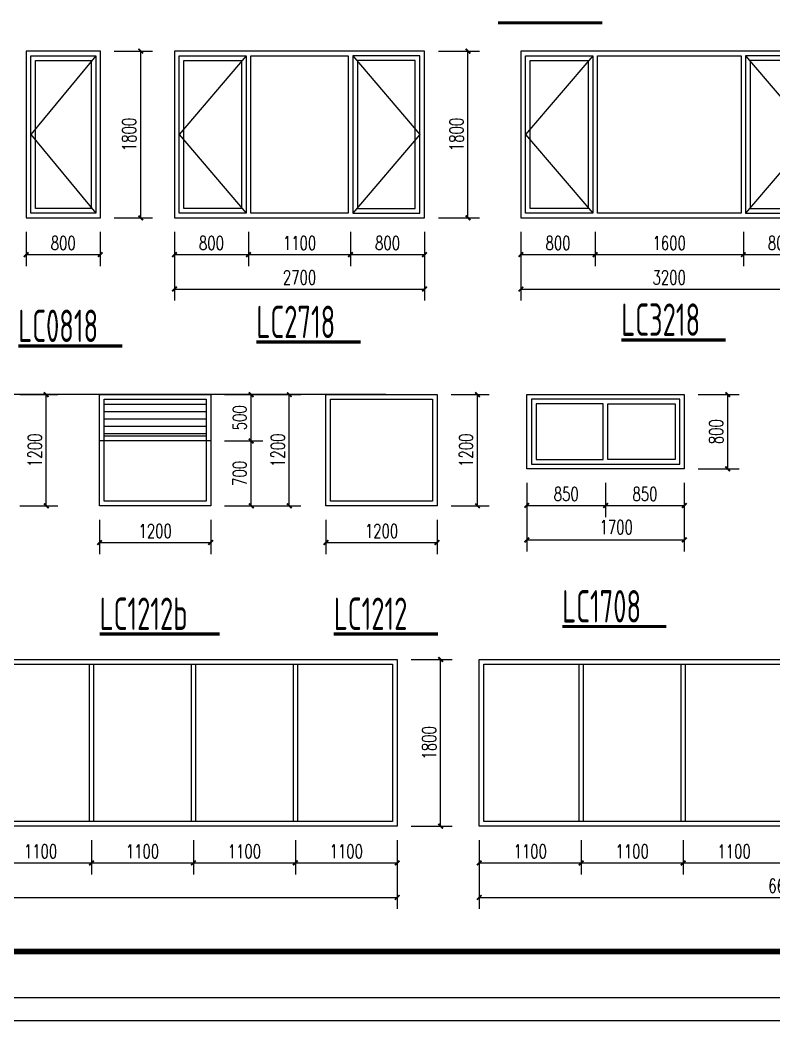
# Model space of a CAD drawing. Header units: millimetres. Extents: x -1048436 to -185795, y -983427 to 400387.
# Drawn here: x -627414 to -619277, y 342011 to 352815 of the extents above; entities that cross this region are included whole.
import ezdxf
from ezdxf.enums import TextEntityAlignment as Align

# ---------------------------------------------------------------- set-up
doc = ezdxf.new("R2010")
doc.units = ezdxf.units.MM
doc.header["$LTSCALE"] = 500
doc.linetypes.add('A-FP_05$0$pln_L5$0$Col_L4$0$PHANTOM', pattern=[63.5, 31.75, -6.35, 6.35, -6.35, 6.35, -6.35])
for name, color, linetype in [('C-SHET-TTLB', 11, 'Continuous'), ('DIM_SYMB', 3, 'Continuous'), ('PUB_DIM', 3, 'Continuous'), ('PUB_TEXT', 7, 'Continuous'), ('建-填充', 9, 'Continuous'), ('建-窗', 135, 'Continuous')]:
    doc.layers.add(name, color=color, linetype=linetype)
doc.styles.add('_TCH_DIM_T3', font='SIMPLEX', dxfattribs={"width": 0.705882, "bigfont": 'GBCBIG'})
doc.styles.add('ECADI', font='hzs.shx', dxfattribs={"width": 0.7, "bigfont": 'hztxt.shx'})
doc.styles.add('XD2008', font='xd-hzs.shx', dxfattribs={"width": 0.7, "bigfont": 'xd-hztxt.shx'})
doc.dimstyles.new('_TCH_ARCH&&50', dxfattribs={"dimtxt": 148.75, "dimasz": 50, "dimexe": 125, "dimexo": 150, "dimgap": 50, "dimtad": 1, "dimdec": 0, "dimzin": 0, "dimdsep": 46, "dimtxsty": '_TCH_DIM_T3', "dimblk": 'ARCHTICK', "dimcen": 0.09, "dimclrt": 7, "dimazin": 2, "dimtfac": 1, "dimtdec": 0, "dimtix": 1, "dimtmove": 2, "dimatfit": 3, "dimldrblk": 'ARCHTICK', "dimfxl": 1, "dimtolj": 1, "dimtzin": 0, "dimarcsym": 0})

# ---------------------------------------------------------------- blocks, each defined once
blk = doc.blocks.new('集团图框A1')
at = {"layer": 'C-SHET-TTLB'}
for points in [[(1095.85, -95.53), (1095.85, -699.53), (244.85, -699.53), (244.85, -95.53)], [(1090.85, -100.53), (1090.85, -694.53), (249.85, -694.53), (249.85, -100.53)]]:
    blk.add_lwpolyline(points, close=True, dxfattribs=at)
at = {"layer": 'C-SHET-TTLB', "const_width": 1.2}
blk.add_lwpolyline([(268.25, -110.53), (1080.85, -110.53), (1080.85, -684.53), (268.25, -684.53)], close=True, dxfattribs=at)
at = {"color": 2, "style": 'ECADI', "width": 0.7}
for tag, p in [('序号1', (1009.72, -381.88)), ('记要1', (1037.92, -381.9)), ('日期1', (1073.26, -381.71)), ('序号2', (1009.72, -387.77)), ('记要2', (1037.92, -387.79)), ('日期2', (1073.26, -387.6)), ('序号3', (1009.72, -393.63)), ('记要3', (1037.92, -393.65)), ('日期3', (1073.26, -393.46)), ('序号4', (1009.72, -399.51)), ('日期4', (1073.26, -399.35)), ('记要4', (1037.92, -399.53)), ('合作设计单位', (1042.53, -542.75)), ('审定人', (1041.84, -561.74)), ('审核人', (1041.84, -571.23)), ('设计总负责人', (1041.84, -580.99)), ('专业负责人', (1041.84, -591.72)), ('校对人', (1041.84, -601.96)), ('设计人', (1041.84, -611.83)), ('建设单位上', (1044.38, -619.93)), ('建设单位中', (1044.38, -623.89)), ('建设单位下', (1044.38, -627.74)), ('项目名称上', (1044.35, -632.3)), ('项目名称中', (1044.35, -636.38)), ('项目名称下', (1044.35, -640.33)), ('子项', (1043.59, -646.93)), ('图名上', (1044.47, -653.59)), ('图名中', (1044.47, -657.5)), ('图名下', (1044.47, -661.62)), ('工程编号', (1027.1, -667.58)), ('阶段', (1063.92, -667.61)), ('比例', (1025.96, -674.19)), ('专业', (1063.72, -673.97)), ('日期', (1026.1, -680.73)), ('图别、图号', (1066.05, -680.84))]:
    blk.add_attdef(tag, text='', height=3.5, dxfattribs=at).set_placement(p, align=Align.MIDDLE)
blk = doc.blocks.new('A1')
blk.add_blockref('集团图框A1', (-609654.51, -640037.88))
blk = doc.blocks.new('C2')
at = {"layer": '建-窗', "linetype": 'Continuous'}
for points in [[(-710413, -572677), (-709213, -572677), (-709213, -573877), (-710413, -573877)], [(-710363, -572727), (-709263, -572727), (-709263, -573827), (-710363, -573827)]]:
    blk.add_lwpolyline(points, close=True, dxfattribs=at)
blk = doc.blocks.new('dgdhfgh')
at = {"layer": '建-窗', "linetype": 'Continuous'}
for p, q in [((-734438, -796881), (-734438, -798581)), ((-733288, -796881), (-733288, -798581))]:
    blk.add_line(p, q, dxfattribs=at)
for points in [[(-732513, -796831), (-735213, -796831), (-735213, -798631), (-732513, -798631)], [(-735163, -796881), (-734438, -796881), (-734438, -798581), (-735163, -798581)], [(-734388, -796881), (-733338, -796881), (-733338, -798581), (-734388, -798581)], [(-732563, -796881), (-733288, -796881), (-733288, -798581), (-732563, -798581)], [(-735113, -796931), (-734488, -796931), (-734488, -798531), (-735113, -798531)], [(-732613, -796931), (-733238, -796931), (-733238, -798531), (-732613, -798531)]]:
    blk.add_lwpolyline(points, close=True, dxfattribs=at)
for points in [[(-734438, -796881), (-735163, -797731), (-734438, -798581)], [(-733288, -796881), (-732563, -797731), (-733288, -798581)]]:
    blk.add_lwpolyline(points, dxfattribs=at)
blk = doc.blocks.new('hfjgfj')
at = {"layer": '建-窗', "linetype": 'Continuous'}
blk.add_line((-727086, -796881), (-727086, -798581), dxfattribs=at)
for points in [[(-727036, -796831), (-727836, -796831), (-727836, -798631), (-727036, -798631)], [(-727786, -796881), (-727086, -796881), (-727086, -798581), (-727786, -798581)], [(-727736, -796931), (-727136, -796931), (-727136, -798531), (-727736, -798531)]]:
    blk.add_lwpolyline(points, close=True, dxfattribs=at)
blk.add_lwpolyline([(-727086, -796881), (-727786, -797731), (-727086, -798581)], dxfattribs=at)
blk = doc.blocks.new('_ArchTick')
at = {"color": 0, "linetype": 'ByBlock', "const_width": 0.4}
blk.add_lwpolyline([(-0.5, -0.5), (0.5, 0.5)], dxfattribs=at)
blk = doc.blocks.new('*D380')
at = {"layer": 'Defpoints', "color": 0, "transparency": 16777216}
for p in [(-622458, 343742), (-615859, 343742), (-615859, 343345)]:
    blk.add_point(p, dxfattribs=at)
at = {"layer": 'PUB_DIM', "color": 0, "lineweight": -2, "transparency": 16777216}
for p, q in [((-622458, 343592), (-622458, 343220)), ((-615859, 343592), (-615859, 343220)), ((-622458, 343345), (-615859, 343345))]:
    blk.add_line(p, q, dxfattribs=at)
at = {"layer": 'PUB_DIM', "color": 0, "lineweight": -2, "transparency": 16777216, "xscale": 50, "yscale": 50, "zscale": 50, "rotation": 180}
blk.add_blockref('_ArchTick', (-622458, 343345), dxfattribs=at)
at = {"layer": 'PUB_DIM', "color": 0, "lineweight": -2, "transparency": 16777216, "xscale": 50, "yscale": 50, "zscale": 50}
blk.add_blockref('_ArchTick', (-615859, 343345), dxfattribs=at)
at = {"layer": 'PUB_DIM', "color": 7, "transparency": 16777216, "insert": (-619159, 343470), "char_height": 148.8, "attachment_point": 5, "style": '_TCH_DIM_T3'}
blk.add_mtext('\\A1;6600', dxfattribs=at)
blk = doc.blocks.new('*D382')
at = {"layer": 'Defpoints', "color": 0, "transparency": 16777216}
for p in [(-622458, 344113), (-621358, 344113), (-621358, 343717)]:
    blk.add_point(p, dxfattribs=at)
at = {"layer": 'PUB_DIM', "color": 0, "lineweight": -2, "transparency": 16777216}
for p, q in [((-622458, 343963), (-622458, 343592)), ((-621358, 343963), (-621358, 343592)), ((-622458, 343717), (-621358, 343717))]:
    blk.add_line(p, q, dxfattribs=at)
at = {"layer": 'PUB_DIM', "color": 0, "lineweight": -2, "transparency": 16777216, "xscale": 50, "yscale": 50, "zscale": 50, "rotation": 180}
blk.add_blockref('_ArchTick', (-622458, 343717), dxfattribs=at)
at = {"layer": 'PUB_DIM', "color": 0, "lineweight": -2, "transparency": 16777216, "xscale": 50, "yscale": 50, "zscale": 50}
blk.add_blockref('_ArchTick', (-621358, 343717), dxfattribs=at)
at = {"layer": 'PUB_DIM', "color": 7, "transparency": 16777216, "insert": (-621908, 343841), "char_height": 148.8, "attachment_point": 5, "style": '_TCH_DIM_T3'}
blk.add_mtext('\\A1;1100', dxfattribs=at)
blk = doc.blocks.new('*D383')
at = {"layer": 'Defpoints', "color": 0, "transparency": 16777216}
for p in [(-621358, 344113), (-620258, 344113), (-620258, 343717)]:
    blk.add_point(p, dxfattribs=at)
at = {"layer": 'PUB_DIM', "color": 0, "lineweight": -2, "transparency": 16777216}
for p, q in [((-621358, 343963), (-621358, 343592)), ((-620258, 343963), (-620258, 343592)), ((-621358, 343717), (-620258, 343717))]:
    blk.add_line(p, q, dxfattribs=at)
at = {"layer": 'PUB_DIM', "color": 0, "lineweight": -2, "transparency": 16777216, "xscale": 50, "yscale": 50, "zscale": 50, "rotation": 180}
blk.add_blockref('_ArchTick', (-621358, 343717), dxfattribs=at)
at = {"layer": 'PUB_DIM', "color": 0, "lineweight": -2, "transparency": 16777216, "xscale": 50, "yscale": 50, "zscale": 50}
blk.add_blockref('_ArchTick', (-620258, 343717), dxfattribs=at)
at = {"layer": 'PUB_DIM', "color": 7, "transparency": 16777216, "insert": (-620808, 343841), "char_height": 148.8, "attachment_point": 5, "style": '_TCH_DIM_T3'}
blk.add_mtext('\\A1;1100', dxfattribs=at)
blk = doc.blocks.new('*D384')
at = {"layer": 'Defpoints', "color": 0, "transparency": 16777216}
for p in [(-620258, 344113), (-619158, 344113), (-619158, 343717)]:
    blk.add_point(p, dxfattribs=at)
at = {"layer": 'PUB_DIM', "color": 0, "lineweight": -2, "transparency": 16777216}
for p, q in [((-620258, 343963), (-620258, 343592)), ((-619158, 343963), (-619158, 343592)), ((-620258, 343717), (-619158, 343717))]:
    blk.add_line(p, q, dxfattribs=at)
at = {"layer": 'PUB_DIM', "color": 0, "lineweight": -2, "transparency": 16777216, "xscale": 50, "yscale": 50, "zscale": 50, "rotation": 180}
blk.add_blockref('_ArchTick', (-620258, 343717), dxfattribs=at)
at = {"layer": 'PUB_DIM', "color": 0, "lineweight": -2, "transparency": 16777216, "xscale": 50, "yscale": 50, "zscale": 50}
blk.add_blockref('_ArchTick', (-619158, 343717), dxfattribs=at)
at = {"layer": 'PUB_DIM', "color": 7, "transparency": 16777216, "insert": (-619708, 343841), "char_height": 148.8, "attachment_point": 5, "style": '_TCH_DIM_T3'}
blk.add_mtext('\\A1;1100', dxfattribs=at)
blk = doc.blocks.new('*D434')
at = {"layer": 'Defpoints', "color": 0, "transparency": 16777216}
for p in [(-622008, 350679), (-621208, 350679), (-621208, 350282)]:
    blk.add_point(p, dxfattribs=at)
at = {"layer": 'PUB_DIM', "color": 0, "lineweight": -2, "transparency": 16777216}
for p, q in [((-622008, 350529), (-622008, 350157)), ((-621208, 350529), (-621208, 350157)), ((-622008, 350282), (-621208, 350282))]:
    blk.add_line(p, q, dxfattribs=at)
at = {"layer": 'PUB_DIM', "color": 0, "lineweight": -2, "transparency": 16777216, "xscale": 50, "yscale": 50, "zscale": 50, "rotation": 180}
blk.add_blockref('_ArchTick', (-622008, 350282), dxfattribs=at)
at = {"layer": 'PUB_DIM', "color": 0, "lineweight": -2, "transparency": 16777216, "xscale": 50, "yscale": 50, "zscale": 50}
blk.add_blockref('_ArchTick', (-621208, 350282), dxfattribs=at)
at = {"layer": 'PUB_DIM', "color": 7, "transparency": 16777216, "insert": (-621608, 350407), "char_height": 148.8, "attachment_point": 5, "style": '_TCH_DIM_T3'}
blk.add_mtext('\\A1;800', dxfattribs=at)
blk = doc.blocks.new('*D435')
at = {"layer": 'Defpoints', "color": 0, "transparency": 16777216}
for p in [(-621208, 350679), (-619608, 350679), (-619608, 350282)]:
    blk.add_point(p, dxfattribs=at)
at = {"layer": 'PUB_DIM', "color": 0, "lineweight": -2, "transparency": 16777216}
for p, q in [((-621208, 350529), (-621208, 350157)), ((-619608, 350529), (-619608, 350157)), ((-621208, 350282), (-619608, 350282))]:
    blk.add_line(p, q, dxfattribs=at)
at = {"layer": 'PUB_DIM', "color": 0, "lineweight": -2, "transparency": 16777216, "xscale": 50, "yscale": 50, "zscale": 50, "rotation": 180}
blk.add_blockref('_ArchTick', (-621208, 350282), dxfattribs=at)
at = {"layer": 'PUB_DIM', "color": 0, "lineweight": -2, "transparency": 16777216, "xscale": 50, "yscale": 50, "zscale": 50}
blk.add_blockref('_ArchTick', (-619608, 350282), dxfattribs=at)
at = {"layer": 'PUB_DIM', "color": 7, "transparency": 16777216, "insert": (-620408, 350407), "char_height": 148.8, "attachment_point": 5, "style": '_TCH_DIM_T3'}
blk.add_mtext('\\A1;1600', dxfattribs=at)
blk = doc.blocks.new('*D436')
at = {"layer": 'Defpoints', "color": 0, "transparency": 16777216}
for p in [(-619608, 350679), (-618808, 350679), (-618808, 350282)]:
    blk.add_point(p, dxfattribs=at)
at = {"layer": 'PUB_DIM', "color": 0, "lineweight": -2, "transparency": 16777216}
for p, q in [((-619608, 350529), (-619608, 350157)), ((-618808, 350529), (-618808, 350157)), ((-619608, 350282), (-618808, 350282))]:
    blk.add_line(p, q, dxfattribs=at)
at = {"layer": 'PUB_DIM', "color": 0, "lineweight": -2, "transparency": 16777216, "xscale": 50, "yscale": 50, "zscale": 50, "rotation": 180}
blk.add_blockref('_ArchTick', (-619608, 350282), dxfattribs=at)
at = {"layer": 'PUB_DIM', "color": 0, "lineweight": -2, "transparency": 16777216, "xscale": 50, "yscale": 50, "zscale": 50}
blk.add_blockref('_ArchTick', (-618808, 350282), dxfattribs=at)
at = {"layer": 'PUB_DIM', "color": 7, "transparency": 16777216, "insert": (-619208, 350407), "char_height": 148.8, "attachment_point": 5, "style": '_TCH_DIM_T3'}
blk.add_mtext('\\A1;800', dxfattribs=at)
blk = doc.blocks.new('*D438')
at = {"layer": 'Defpoints', "color": 0, "transparency": 16777216}
for p in [(-622008, 350307), (-618808, 350307), (-618808, 349911)]:
    blk.add_point(p, dxfattribs=at)
at = {"layer": 'PUB_DIM', "color": 0, "lineweight": -2, "transparency": 16777216}
for p, q in [((-622008, 350157), (-622008, 349786)), ((-618808, 350157), (-618808, 349786)), ((-622008, 349911), (-618808, 349911))]:
    blk.add_line(p, q, dxfattribs=at)
at = {"layer": 'PUB_DIM', "color": 0, "lineweight": -2, "transparency": 16777216, "xscale": 50, "yscale": 50, "zscale": 50, "rotation": 180}
blk.add_blockref('_ArchTick', (-622008, 349911), dxfattribs=at)
at = {"layer": 'PUB_DIM', "color": 0, "lineweight": -2, "transparency": 16777216, "xscale": 50, "yscale": 50, "zscale": 50}
blk.add_blockref('_ArchTick', (-618808, 349911), dxfattribs=at)
at = {"layer": 'PUB_DIM', "color": 7, "transparency": 16777216, "insert": (-620408, 350035), "char_height": 148.8, "attachment_point": 5, "style": '_TCH_DIM_T3'}
blk.add_mtext('\\A1;3200', dxfattribs=at)
blk = doc.blocks.new('*D439')
at = {"layer": 'Defpoints', "color": 0, "transparency": 16777216}
for p in [(-623343, 345913), (-622875, 345913), (-623343, 344113)]:
    blk.add_point(p, dxfattribs=at)
at = {"layer": 'PUB_DIM', "color": 0, "lineweight": -2, "transparency": 16777216}
for p, q in [((-623193, 345913), (-622750, 345913)), ((-622875, 344113), (-622875, 345913)), ((-623193, 344113), (-622750, 344113))]:
    blk.add_line(p, q, dxfattribs=at)
at = {"layer": 'PUB_DIM', "color": 0, "lineweight": -2, "transparency": 16777216, "xscale": 50, "yscale": 50, "zscale": 50}
for p, rotation in [((-622875, 345913), 90), ((-622875, 344113), 270)]:
    blk.add_blockref('_ArchTick', p, dxfattribs=dict(at, rotation=rotation))
at = {"layer": 'PUB_DIM', "color": 7, "transparency": 16777216, "insert": (-622999, 345013), "char_height": 148.8, "attachment_point": 5, "rotation": 90, "style": '_TCH_DIM_T3'}
blk.add_mtext('\\A1;1800', dxfattribs=at)
blk = doc.blocks.new('*D440')
at = {"layer": 'Defpoints', "color": 0, "transparency": 16777216}
for p in [(-634343, 343742), (-623343, 343742), (-623343, 343345)]:
    blk.add_point(p, dxfattribs=at)
at = {"layer": 'PUB_DIM', "color": 0, "lineweight": -2, "transparency": 16777216}
for p, q in [((-634343, 343592), (-634343, 343220)), ((-623343, 343592), (-623343, 343220)), ((-634343, 343345), (-623343, 343345))]:
    blk.add_line(p, q, dxfattribs=at)
at = {"layer": 'PUB_DIM', "color": 0, "lineweight": -2, "transparency": 16777216, "xscale": 50, "yscale": 50, "zscale": 50, "rotation": 180}
blk.add_blockref('_ArchTick', (-634343, 343345), dxfattribs=at)
at = {"layer": 'PUB_DIM', "color": 0, "lineweight": -2, "transparency": 16777216, "xscale": 50, "yscale": 50, "zscale": 50}
blk.add_blockref('_ArchTick', (-623343, 343345), dxfattribs=at)
at = {"layer": 'PUB_DIM', "color": 7, "transparency": 16777216, "insert": (-628801, 343483), "char_height": 148.8, "attachment_point": 5, "style": '_TCH_DIM_T3'}
blk.add_mtext('\\A1;11000', dxfattribs=at)
blk = doc.blocks.new('*D447')
at = {"layer": 'Defpoints', "color": 0, "transparency": 16777216}
for p in [(-627743, 344113), (-626643, 344113), (-626643, 343717)]:
    blk.add_point(p, dxfattribs=at)
at = {"layer": 'PUB_DIM', "color": 0, "lineweight": -2, "transparency": 16777216}
for p, q in [((-627743, 343963), (-627743, 343592)), ((-626643, 343963), (-626643, 343592)), ((-627743, 343717), (-626643, 343717))]:
    blk.add_line(p, q, dxfattribs=at)
at = {"layer": 'PUB_DIM', "color": 0, "lineweight": -2, "transparency": 16777216, "xscale": 50, "yscale": 50, "zscale": 50, "rotation": 180}
blk.add_blockref('_ArchTick', (-627743, 343717), dxfattribs=at)
at = {"layer": 'PUB_DIM', "color": 0, "lineweight": -2, "transparency": 16777216, "xscale": 50, "yscale": 50, "zscale": 50}
blk.add_blockref('_ArchTick', (-626643, 343717), dxfattribs=at)
at = {"layer": 'PUB_DIM', "color": 7, "transparency": 16777216, "insert": (-627193, 343841), "char_height": 148.8, "attachment_point": 5, "style": '_TCH_DIM_T3'}
blk.add_mtext('\\A1;1100', dxfattribs=at)
blk = doc.blocks.new('*D448')
at = {"layer": 'Defpoints', "color": 0, "transparency": 16777216}
for p in [(-626643, 344113), (-625543, 344113), (-625543, 343717)]:
    blk.add_point(p, dxfattribs=at)
at = {"layer": 'PUB_DIM', "color": 0, "lineweight": -2, "transparency": 16777216}
for p, q in [((-626643, 343963), (-626643, 343592)), ((-625543, 343963), (-625543, 343592)), ((-626643, 343717), (-625543, 343717))]:
    blk.add_line(p, q, dxfattribs=at)
at = {"layer": 'PUB_DIM', "color": 0, "lineweight": -2, "transparency": 16777216, "xscale": 50, "yscale": 50, "zscale": 50, "rotation": 180}
blk.add_blockref('_ArchTick', (-626643, 343717), dxfattribs=at)
at = {"layer": 'PUB_DIM', "color": 0, "lineweight": -2, "transparency": 16777216, "xscale": 50, "yscale": 50, "zscale": 50}
blk.add_blockref('_ArchTick', (-625543, 343717), dxfattribs=at)
at = {"layer": 'PUB_DIM', "color": 7, "transparency": 16777216, "insert": (-626093, 343841), "char_height": 148.8, "attachment_point": 5, "style": '_TCH_DIM_T3'}
blk.add_mtext('\\A1;1100', dxfattribs=at)
blk = doc.blocks.new('*D449')
at = {"layer": 'Defpoints', "color": 0, "transparency": 16777216}
for p in [(-625543, 344113), (-624443, 344113), (-624443, 343717)]:
    blk.add_point(p, dxfattribs=at)
at = {"layer": 'PUB_DIM', "color": 0, "lineweight": -2, "transparency": 16777216}
for p, q in [((-625543, 343963), (-625543, 343592)), ((-624443, 343963), (-624443, 343592)), ((-625543, 343717), (-624443, 343717))]:
    blk.add_line(p, q, dxfattribs=at)
at = {"layer": 'PUB_DIM', "color": 0, "lineweight": -2, "transparency": 16777216, "xscale": 50, "yscale": 50, "zscale": 50, "rotation": 180}
blk.add_blockref('_ArchTick', (-625543, 343717), dxfattribs=at)
at = {"layer": 'PUB_DIM', "color": 0, "lineweight": -2, "transparency": 16777216, "xscale": 50, "yscale": 50, "zscale": 50}
blk.add_blockref('_ArchTick', (-624443, 343717), dxfattribs=at)
at = {"layer": 'PUB_DIM', "color": 7, "transparency": 16777216, "insert": (-624993, 343841), "char_height": 148.8, "attachment_point": 5, "style": '_TCH_DIM_T3'}
blk.add_mtext('\\A1;1100', dxfattribs=at)
blk = doc.blocks.new('*D450')
at = {"layer": 'Defpoints', "color": 0, "transparency": 16777216}
for p in [(-624443, 344113), (-623343, 344113), (-623343, 343717)]:
    blk.add_point(p, dxfattribs=at)
at = {"layer": 'PUB_DIM', "color": 0, "lineweight": -2, "transparency": 16777216}
for p, q in [((-624443, 343963), (-624443, 343592)), ((-623343, 343963), (-623343, 343592)), ((-624443, 343717), (-623343, 343717))]:
    blk.add_line(p, q, dxfattribs=at)
at = {"layer": 'PUB_DIM', "color": 0, "lineweight": -2, "transparency": 16777216, "xscale": 50, "yscale": 50, "zscale": 50, "rotation": 180}
blk.add_blockref('_ArchTick', (-624443, 343717), dxfattribs=at)
at = {"layer": 'PUB_DIM', "color": 0, "lineweight": -2, "transparency": 16777216, "xscale": 50, "yscale": 50, "zscale": 50}
blk.add_blockref('_ArchTick', (-623343, 343717), dxfattribs=at)
at = {"layer": 'PUB_DIM', "color": 7, "transparency": 16777216, "insert": (-623893, 343841), "char_height": 148.8, "attachment_point": 5, "style": '_TCH_DIM_T3'}
blk.add_mtext('\\A1;1100', dxfattribs=at)
blk = doc.blocks.new('*D494')
at = {"layer": 'Defpoints', "color": 0, "transparency": 16777216}
for p in [(-627567, 348771), (-627131, 348771), (-627567, 347571)]:
    blk.add_point(p, dxfattribs=at)
at = {"layer": 'PUB_DIM', "color": 0, "lineweight": -2, "transparency": 16777216}
for p, q in [((-627417, 348771), (-627006, 348771)), ((-627131, 347571), (-627131, 348771)), ((-627417, 347571), (-627006, 347571))]:
    blk.add_line(p, q, dxfattribs=at)
at = {"layer": 'PUB_DIM', "color": 0, "lineweight": -2, "transparency": 16777216, "xscale": 50, "yscale": 50, "zscale": 50}
for p, rotation in [((-627131, 348771), 90), ((-627131, 347571), 270)]:
    blk.add_blockref('_ArchTick', p, dxfattribs=dict(at, rotation=rotation))
at = {"layer": 'PUB_DIM', "color": 7, "transparency": 16777216, "insert": (-627255, 348171), "char_height": 148.8, "attachment_point": 5, "rotation": 90, "style": '_TCH_DIM_T3'}
blk.add_mtext('\\A1;1200', dxfattribs=at)
blk = doc.blocks.new('*D495')
at = {"layer": 'Defpoints', "color": 0, "transparency": 16777216}
for p in [(-624944, 348771), (-624508, 348771), (-624944, 347571)]:
    blk.add_point(p, dxfattribs=at)
at = {"layer": 'PUB_DIM', "color": 0, "lineweight": -2, "transparency": 16777216}
for p, q in [((-624794, 348771), (-624383, 348771)), ((-624508, 347571), (-624508, 348771)), ((-624794, 347571), (-624383, 347571))]:
    blk.add_line(p, q, dxfattribs=at)
at = {"layer": 'PUB_DIM', "color": 0, "lineweight": -2, "transparency": 16777216, "xscale": 50, "yscale": 50, "zscale": 50}
for p, rotation in [((-624508, 348771), 90), ((-624508, 347571), 270)]:
    blk.add_blockref('_ArchTick', p, dxfattribs=dict(at, rotation=rotation))
at = {"layer": 'PUB_DIM', "color": 7, "transparency": 16777216, "insert": (-624632, 348171), "char_height": 148.8, "attachment_point": 5, "rotation": 90, "style": '_TCH_DIM_T3'}
blk.add_mtext('\\A1;1200', dxfattribs=at)
blk = doc.blocks.new('*D499')
at = {"layer": 'Defpoints', "color": 0, "transparency": 16777216}
for p in [(-625356, 348271), (-624919, 348271), (-625356, 347571)]:
    blk.add_point(p, dxfattribs=at)
at = {"layer": 'PUB_DIM', "color": 0, "lineweight": -2, "transparency": 16777216}
for p, q in [((-625206, 348271), (-624794, 348271)), ((-624919, 347571), (-624919, 348271)), ((-625206, 347571), (-624794, 347571))]:
    blk.add_line(p, q, dxfattribs=at)
at = {"layer": 'PUB_DIM', "color": 0, "lineweight": -2, "transparency": 16777216, "xscale": 50, "yscale": 50, "zscale": 50}
for p, rotation in [((-624919, 348271), 90), ((-624919, 347571), 270)]:
    blk.add_blockref('_ArchTick', p, dxfattribs=dict(at, rotation=rotation))
at = {"layer": 'PUB_DIM', "color": 7, "transparency": 16777216, "insert": (-625044, 347921), "char_height": 148.8, "attachment_point": 5, "rotation": 90, "style": '_TCH_DIM_T3'}
blk.add_mtext('\\A1;700', dxfattribs=at)
blk = doc.blocks.new('*D500')
at = {"layer": 'Defpoints', "color": 0, "transparency": 16777216}
for p in [(-625356, 348771), (-624919, 348771), (-625356, 348271)]:
    blk.add_point(p, dxfattribs=at)
at = {"layer": 'PUB_DIM', "color": 0, "lineweight": -2, "transparency": 16777216}
for p, q in [((-625206, 348771), (-624794, 348771)), ((-624919, 348271), (-624919, 348771)), ((-625206, 348271), (-624794, 348271))]:
    blk.add_line(p, q, dxfattribs=at)
at = {"layer": 'PUB_DIM', "color": 0, "lineweight": -2, "transparency": 16777216, "xscale": 50, "yscale": 50, "zscale": 50}
for p, rotation in [((-624919, 348771), 90), ((-624919, 348271), 270)]:
    blk.add_blockref('_ArchTick', p, dxfattribs=dict(at, rotation=rotation))
at = {"layer": 'PUB_DIM', "color": 7, "transparency": 16777216, "insert": (-625044, 348521), "char_height": 148.8, "attachment_point": 5, "rotation": 90, "style": '_TCH_DIM_T3'}
blk.add_mtext('\\A1;500', dxfattribs=at)
blk = doc.blocks.new('*D501')
at = {"layer": 'Defpoints', "color": 0, "transparency": 16777216}
for p in [(-626556, 347571), (-625356, 347571), (-625356, 347175)]:
    blk.add_point(p, dxfattribs=at)
at = {"layer": 'PUB_DIM', "color": 0, "lineweight": -2, "transparency": 16777216}
for p, q in [((-626556, 347421), (-626556, 347050)), ((-625356, 347421), (-625356, 347050)), ((-626556, 347175), (-625356, 347175))]:
    blk.add_line(p, q, dxfattribs=at)
at = {"layer": 'PUB_DIM', "color": 0, "lineweight": -2, "transparency": 16777216, "xscale": 50, "yscale": 50, "zscale": 50, "rotation": 180}
blk.add_blockref('_ArchTick', (-626556, 347175), dxfattribs=at)
at = {"layer": 'PUB_DIM', "color": 0, "lineweight": -2, "transparency": 16777216, "xscale": 50, "yscale": 50, "zscale": 50}
blk.add_blockref('_ArchTick', (-625356, 347175), dxfattribs=at)
at = {"layer": 'PUB_DIM', "color": 7, "transparency": 16777216, "insert": (-625956, 347299), "char_height": 148.8, "attachment_point": 5, "style": '_TCH_DIM_T3'}
blk.add_mtext('\\A1;1200', dxfattribs=at)
blk = doc.blocks.new('*D544')
at = {"layer": 'Defpoints', "color": 0, "transparency": 16777216}
for p in [(-620245, 348771), (-619777, 348771), (-620245, 347971)]:
    blk.add_point(p, dxfattribs=at)
at = {"layer": 'PUB_DIM', "color": 0, "lineweight": -2, "transparency": 16777216}
for p, q in [((-620095, 348771), (-619652, 348771)), ((-619777, 347971), (-619777, 348771)), ((-620095, 347971), (-619652, 347971))]:
    blk.add_line(p, q, dxfattribs=at)
at = {"layer": 'PUB_DIM', "color": 0, "lineweight": -2, "transparency": 16777216, "xscale": 50, "yscale": 50, "zscale": 50}
for p, rotation in [((-619777, 348771), 90), ((-619777, 347971), 270)]:
    blk.add_blockref('_ArchTick', p, dxfattribs=dict(at, rotation=rotation))
at = {"layer": 'PUB_DIM', "color": 7, "transparency": 16777216, "insert": (-619901, 348371), "char_height": 148.8, "attachment_point": 5, "rotation": 90, "style": '_TCH_DIM_T3'}
blk.add_mtext('\\A1;800', dxfattribs=at)
blk = doc.blocks.new('*D545')
at = {"layer": 'Defpoints', "color": 0, "transparency": 16777216}
for p in [(-621945, 347600), (-620245, 347600), (-620245, 347203)]:
    blk.add_point(p, dxfattribs=at)
at = {"layer": 'PUB_DIM', "color": 0, "lineweight": -2, "transparency": 16777216}
for p, q in [((-621945, 347450), (-621945, 347078)), ((-620245, 347450), (-620245, 347078)), ((-621945, 347203), (-620245, 347203))]:
    blk.add_line(p, q, dxfattribs=at)
at = {"layer": 'PUB_DIM', "color": 0, "lineweight": -2, "transparency": 16777216, "xscale": 50, "yscale": 50, "zscale": 50, "rotation": 180}
blk.add_blockref('_ArchTick', (-621945, 347203), dxfattribs=at)
at = {"layer": 'PUB_DIM', "color": 0, "lineweight": -2, "transparency": 16777216, "xscale": 50, "yscale": 50, "zscale": 50}
blk.add_blockref('_ArchTick', (-620245, 347203), dxfattribs=at)
at = {"layer": 'PUB_DIM', "color": 7, "transparency": 16777216, "insert": (-620980, 347341), "char_height": 148.8, "attachment_point": 5, "style": '_TCH_DIM_T3'}
blk.add_mtext('\\A1;1700', dxfattribs=at)
blk = doc.blocks.new('*D546')
at = {"layer": 'Defpoints', "color": 0, "transparency": 16777216}
for p in [(-621945, 347971), (-621095, 347971), (-621095, 347575)]:
    blk.add_point(p, dxfattribs=at)
at = {"layer": 'PUB_DIM', "color": 0, "lineweight": -2, "transparency": 16777216}
for p, q in [((-621945, 347821), (-621945, 347450)), ((-621095, 347821), (-621095, 347450)), ((-621945, 347575), (-621095, 347575))]:
    blk.add_line(p, q, dxfattribs=at)
at = {"layer": 'PUB_DIM', "color": 0, "lineweight": -2, "transparency": 16777216, "xscale": 50, "yscale": 50, "zscale": 50, "rotation": 180}
blk.add_blockref('_ArchTick', (-621945, 347575), dxfattribs=at)
at = {"layer": 'PUB_DIM', "color": 0, "lineweight": -2, "transparency": 16777216, "xscale": 50, "yscale": 50, "zscale": 50}
blk.add_blockref('_ArchTick', (-621095, 347575), dxfattribs=at)
at = {"layer": 'PUB_DIM', "color": 7, "transparency": 16777216, "insert": (-621520, 347699), "char_height": 148.8, "attachment_point": 5, "style": '_TCH_DIM_T3'}
blk.add_mtext('\\A1;850', dxfattribs=at)
blk = doc.blocks.new('*D547')
at = {"layer": 'Defpoints', "color": 0, "transparency": 16777216}
for p in [(-621095, 347971), (-620245, 347971), (-620245, 347575)]:
    blk.add_point(p, dxfattribs=at)
at = {"layer": 'PUB_DIM', "color": 0, "lineweight": -2, "transparency": 16777216}
for p, q in [((-621095, 347821), (-621095, 347450)), ((-620245, 347821), (-620245, 347450)), ((-621095, 347575), (-620245, 347575))]:
    blk.add_line(p, q, dxfattribs=at)
at = {"layer": 'PUB_DIM', "color": 0, "lineweight": -2, "transparency": 16777216, "xscale": 50, "yscale": 50, "zscale": 50, "rotation": 180}
blk.add_blockref('_ArchTick', (-621095, 347575), dxfattribs=at)
at = {"layer": 'PUB_DIM', "color": 0, "lineweight": -2, "transparency": 16777216, "xscale": 50, "yscale": 50, "zscale": 50}
blk.add_blockref('_ArchTick', (-620245, 347575), dxfattribs=at)
at = {"layer": 'PUB_DIM', "color": 7, "transparency": 16777216, "insert": (-620670, 347699), "char_height": 148.8, "attachment_point": 5, "style": '_TCH_DIM_T3'}
blk.add_mtext('\\A1;850', dxfattribs=at)
blk = doc.blocks.new('*D556')
at = {"layer": 'Defpoints', "color": 0, "transparency": 16777216}
for p in [(-626548, 352479), (-626111, 352479), (-626548, 350679)]:
    blk.add_point(p, dxfattribs=at)
at = {"layer": 'PUB_DIM', "color": 0, "lineweight": -2, "transparency": 16777216}
for p, q in [((-626398, 352479), (-625986, 352479)), ((-626111, 350679), (-626111, 352479)), ((-626398, 350679), (-625986, 350679))]:
    blk.add_line(p, q, dxfattribs=at)
at = {"layer": 'PUB_DIM', "color": 0, "lineweight": -2, "transparency": 16777216, "xscale": 50, "yscale": 50, "zscale": 50}
for p, rotation in [((-626111, 352479), 90), ((-626111, 350679), 270)]:
    blk.add_blockref('_ArchTick', p, dxfattribs=dict(at, rotation=rotation))
at = {"layer": 'PUB_DIM', "color": 7, "transparency": 16777216, "insert": (-626236, 351579), "char_height": 148.8, "attachment_point": 5, "rotation": 90, "style": '_TCH_DIM_T3'}
blk.add_mtext('\\A1;1800', dxfattribs=at)
blk = doc.blocks.new('*D557')
at = {"layer": 'Defpoints', "color": 0, "transparency": 16777216}
for p in [(-627348, 350679), (-626548, 350679), (-626548, 350282)]:
    blk.add_point(p, dxfattribs=at)
at = {"layer": 'PUB_DIM', "color": 0, "lineweight": -2, "transparency": 16777216}
for p, q in [((-627348, 350529), (-627348, 350157)), ((-626548, 350529), (-626548, 350157)), ((-627348, 350282), (-626548, 350282))]:
    blk.add_line(p, q, dxfattribs=at)
at = {"layer": 'PUB_DIM', "color": 0, "lineweight": -2, "transparency": 16777216, "xscale": 50, "yscale": 50, "zscale": 50, "rotation": 180}
blk.add_blockref('_ArchTick', (-627348, 350282), dxfattribs=at)
at = {"layer": 'PUB_DIM', "color": 0, "lineweight": -2, "transparency": 16777216, "xscale": 50, "yscale": 50, "zscale": 50}
blk.add_blockref('_ArchTick', (-626548, 350282), dxfattribs=at)
at = {"layer": 'PUB_DIM', "color": 7, "transparency": 16777216, "insert": (-626948, 350407), "char_height": 148.8, "attachment_point": 5, "style": '_TCH_DIM_T3'}
blk.add_mtext('\\A1;800', dxfattribs=at)
blk = doc.blocks.new('*D558')
at = {"layer": 'Defpoints', "color": 0, "transparency": 16777216}
for p in [(-625748, 350679), (-624948, 350679), (-624948, 350282)]:
    blk.add_point(p, dxfattribs=at)
at = {"layer": 'PUB_DIM', "color": 0, "lineweight": -2, "transparency": 16777216}
for p, q in [((-625748, 350529), (-625748, 350157)), ((-624948, 350529), (-624948, 350157)), ((-625748, 350282), (-624948, 350282))]:
    blk.add_line(p, q, dxfattribs=at)
at = {"layer": 'PUB_DIM', "color": 0, "lineweight": -2, "transparency": 16777216, "xscale": 50, "yscale": 50, "zscale": 50, "rotation": 180}
blk.add_blockref('_ArchTick', (-625748, 350282), dxfattribs=at)
at = {"layer": 'PUB_DIM', "color": 0, "lineweight": -2, "transparency": 16777216, "xscale": 50, "yscale": 50, "zscale": 50}
blk.add_blockref('_ArchTick', (-624948, 350282), dxfattribs=at)
at = {"layer": 'PUB_DIM', "color": 7, "transparency": 16777216, "insert": (-625348, 350407), "char_height": 148.8, "attachment_point": 5, "style": '_TCH_DIM_T3'}
blk.add_mtext('\\A1;800', dxfattribs=at)
blk = doc.blocks.new('*D559')
at = {"layer": 'Defpoints', "color": 0, "transparency": 16777216}
for p in [(-624948, 350679), (-623848, 350679), (-623848, 350282)]:
    blk.add_point(p, dxfattribs=at)
at = {"layer": 'PUB_DIM', "color": 0, "lineweight": -2, "transparency": 16777216}
for p, q in [((-624948, 350529), (-624948, 350157)), ((-623848, 350529), (-623848, 350157)), ((-624948, 350282), (-623848, 350282))]:
    blk.add_line(p, q, dxfattribs=at)
at = {"layer": 'PUB_DIM', "color": 0, "lineweight": -2, "transparency": 16777216, "xscale": 50, "yscale": 50, "zscale": 50, "rotation": 180}
blk.add_blockref('_ArchTick', (-624948, 350282), dxfattribs=at)
at = {"layer": 'PUB_DIM', "color": 0, "lineweight": -2, "transparency": 16777216, "xscale": 50, "yscale": 50, "zscale": 50}
blk.add_blockref('_ArchTick', (-623848, 350282), dxfattribs=at)
at = {"layer": 'PUB_DIM', "color": 7, "transparency": 16777216, "insert": (-624398, 350407), "char_height": 148.8, "attachment_point": 5, "style": '_TCH_DIM_T3'}
blk.add_mtext('\\A1;1100', dxfattribs=at)
blk = doc.blocks.new('*D560')
at = {"layer": 'Defpoints', "color": 0, "transparency": 16777216}
for p in [(-623848, 350679), (-623048, 350679), (-623048, 350282)]:
    blk.add_point(p, dxfattribs=at)
at = {"layer": 'PUB_DIM', "color": 0, "lineweight": -2, "transparency": 16777216}
for p, q in [((-623848, 350529), (-623848, 350157)), ((-623048, 350529), (-623048, 350157)), ((-623848, 350282), (-623048, 350282))]:
    blk.add_line(p, q, dxfattribs=at)
at = {"layer": 'PUB_DIM', "color": 0, "lineweight": -2, "transparency": 16777216, "xscale": 50, "yscale": 50, "zscale": 50, "rotation": 180}
blk.add_blockref('_ArchTick', (-623848, 350282), dxfattribs=at)
at = {"layer": 'PUB_DIM', "color": 0, "lineweight": -2, "transparency": 16777216, "xscale": 50, "yscale": 50, "zscale": 50}
blk.add_blockref('_ArchTick', (-623048, 350282), dxfattribs=at)
at = {"layer": 'PUB_DIM', "color": 7, "transparency": 16777216, "insert": (-623448, 350407), "char_height": 148.8, "attachment_point": 5, "style": '_TCH_DIM_T3'}
blk.add_mtext('\\A1;800', dxfattribs=at)
blk = doc.blocks.new('*D561')
at = {"layer": 'Defpoints', "color": 0, "transparency": 16777216}
for p in [(-623048, 352479), (-622580, 352479), (-623048, 350679)]:
    blk.add_point(p, dxfattribs=at)
at = {"layer": 'PUB_DIM', "color": 0, "lineweight": -2, "transparency": 16777216}
for p, q in [((-622898, 352479), (-622455, 352479)), ((-622580, 350679), (-622580, 352479)), ((-622898, 350679), (-622455, 350679))]:
    blk.add_line(p, q, dxfattribs=at)
at = {"layer": 'PUB_DIM', "color": 0, "lineweight": -2, "transparency": 16777216, "xscale": 50, "yscale": 50, "zscale": 50}
for p, rotation in [((-622580, 352479), 90), ((-622580, 350679), 270)]:
    blk.add_blockref('_ArchTick', p, dxfattribs=dict(at, rotation=rotation))
at = {"layer": 'PUB_DIM', "color": 7, "transparency": 16777216, "insert": (-622704, 351579), "char_height": 148.8, "attachment_point": 5, "rotation": 90, "style": '_TCH_DIM_T3'}
blk.add_mtext('\\A1;1800', dxfattribs=at)
blk = doc.blocks.new('*D562')
at = {"layer": 'Defpoints', "color": 0, "transparency": 16777216}
for p in [(-625748, 350307), (-623048, 350307), (-623048, 349911)]:
    blk.add_point(p, dxfattribs=at)
at = {"layer": 'PUB_DIM', "color": 0, "lineweight": -2, "transparency": 16777216}
for p, q in [((-625748, 350157), (-625748, 349786)), ((-623048, 350157), (-623048, 349786)), ((-625748, 349911), (-623048, 349911))]:
    blk.add_line(p, q, dxfattribs=at)
at = {"layer": 'PUB_DIM', "color": 0, "lineweight": -2, "transparency": 16777216, "xscale": 50, "yscale": 50, "zscale": 50, "rotation": 180}
blk.add_blockref('_ArchTick', (-625748, 349911), dxfattribs=at)
at = {"layer": 'PUB_DIM', "color": 0, "lineweight": -2, "transparency": 16777216, "xscale": 50, "yscale": 50, "zscale": 50}
blk.add_blockref('_ArchTick', (-623048, 349911), dxfattribs=at)
at = {"layer": 'PUB_DIM', "color": 7, "transparency": 16777216, "insert": (-624398, 350035), "char_height": 148.8, "attachment_point": 5, "style": '_TCH_DIM_T3'}
blk.add_mtext('\\A1;2700', dxfattribs=at)
blk = doc.blocks.new('*D563')
at = {"layer": 'Defpoints', "color": 0, "transparency": 16777216}
for p in [(-622913, 348771), (-622477, 348771), (-622913, 347571)]:
    blk.add_point(p, dxfattribs=at)
at = {"layer": 'PUB_DIM', "color": 0, "lineweight": -2, "transparency": 16777216}
for p, q in [((-622763, 348771), (-622352, 348771)), ((-622477, 347571), (-622477, 348771)), ((-622763, 347571), (-622352, 347571))]:
    blk.add_line(p, q, dxfattribs=at)
at = {"layer": 'PUB_DIM', "color": 0, "lineweight": -2, "transparency": 16777216, "xscale": 50, "yscale": 50, "zscale": 50}
for p, rotation in [((-622477, 348771), 90), ((-622477, 347571), 270)]:
    blk.add_blockref('_ArchTick', p, dxfattribs=dict(at, rotation=rotation))
at = {"layer": 'PUB_DIM', "color": 7, "transparency": 16777216, "insert": (-622601, 348171), "char_height": 148.8, "attachment_point": 5, "rotation": 90, "style": '_TCH_DIM_T3'}
blk.add_mtext('\\A1;1200', dxfattribs=at)
blk = doc.blocks.new('*D564')
at = {"layer": 'Defpoints', "color": 0, "transparency": 16777216}
for p in [(-624113, 347571), (-622913, 347571), (-622913, 347175)]:
    blk.add_point(p, dxfattribs=at)
at = {"layer": 'PUB_DIM', "color": 0, "lineweight": -2, "transparency": 16777216}
for p, q in [((-624113, 347421), (-624113, 347050)), ((-622913, 347421), (-622913, 347050)), ((-624113, 347175), (-622913, 347175))]:
    blk.add_line(p, q, dxfattribs=at)
at = {"layer": 'PUB_DIM', "color": 0, "lineweight": -2, "transparency": 16777216, "xscale": 50, "yscale": 50, "zscale": 50, "rotation": 180}
blk.add_blockref('_ArchTick', (-624113, 347175), dxfattribs=at)
at = {"layer": 'PUB_DIM', "color": 0, "lineweight": -2, "transparency": 16777216, "xscale": 50, "yscale": 50, "zscale": 50}
blk.add_blockref('_ArchTick', (-622913, 347175), dxfattribs=at)
at = {"layer": 'PUB_DIM', "color": 7, "transparency": 16777216, "insert": (-623513, 347299), "char_height": 148.8, "attachment_point": 5, "style": '_TCH_DIM_T3'}
blk.add_mtext('\\A1;1200', dxfattribs=at)

msp = doc.modelspace()

# ---------------------------------------------------------------- hatches: boundary and pattern name
at = {"layer": '建-填充', "linetype": 'A-FP_05$0$pln_L5$0$Col_L4$0$PHANTOM'}
h = msp.add_hatch(dxfattribs=at)
h.set_pattern_fill('ANSI31', color=256, scale=50, angle=135)
h.set_pattern_definition([(180, (56930.525, 1051771.64), (-7e-15, -79.375), [])])
h.paths.add_polyline_path([(-626505.7, 348721.3), (-625405.7, 348721.3), (-625405.7, 348321.3), (-626505.7, 348321.3)])

# ---------------------------------------------------------------- linework, layer by layer
msp.add_line((-623465.5, 348771.3), (-629337.1, 348771.3))
for points in [[(-626555.7, 348771.3), (-626555.7, 348771.3), (-625355.7, 348771.3), (-625355.7, 348771.3), (-625355.7, 348271.3), (-625355.7, 348271.3), (-626555.7, 348271.3), (-626555.7, 348271.3)], [(-626555.7, 348771.3), (-625355.7, 348771.3), (-625355.7, 347571.3), (-626555.7, 347571.3)], [(-626505.7, 348721.3), (-625405.7, 348721.3), (-625405.7, 348321.3), (-626505.7, 348321.3)]]:
    msp.add_lwpolyline(points, close=True)
at = {"layer": 'DIM_SYMB', "const_width": 35}
for points in [[(-622255.2, 352784.3), (-621129.8, 352784.3)], [(-627433.9, 349295.7), (-626308.5, 349295.7)], [(-624863.2, 349338.4), (-623737.8, 349338.4)], [(-620925.9, 349362.2), (-619800.5, 349362.2)], [(-621563.3, 346268.4), (-620437.9, 346268.4)], [(-626555.1, 346188.2), (-625260.1, 346188.2)], [(-624028.1, 346188.2), (-622902.7, 346188.2)]]:
    msp.add_lwpolyline(points, dxfattribs=at)
at = {"layer": '建-窗', "linetype": 'Continuous'}
for p, q in [((-621233.3, 352428.8), (-621233.3, 350728.8)), ((-619583.3, 352428.8), (-619583.3, 350728.8)), ((-620295, 348021.3), (-620295, 348721.3))]:
    msp.add_line(p, q, dxfattribs=at)
for points in [[(-618808.3, 352478.8), (-622008.3, 352478.8), (-622008.3, 350678.8), (-618808.3, 350678.8)], [(-621958.3, 352428.8), (-621233.3, 352428.8), (-621233.3, 350728.8), (-621958.3, 350728.8)], [(-621183.3, 352428.8), (-619633.3, 352428.8), (-619633.3, 350728.8), (-621183.3, 350728.8)], [(-618858.3, 352428.8), (-619583.3, 352428.8), (-619583.3, 350728.8), (-618858.3, 350728.8)], [(-621908.3, 352378.8), (-621283.3, 352378.8), (-621283.3, 350778.8), (-621908.3, 350778.8)], [(-618908.3, 352378.8), (-619533.3, 352378.8), (-619533.3, 350778.8), (-618908.3, 350778.8)], [(-620245, 347971.3), (-621945, 347971.3), (-621945, 348771.3), (-620245, 348771.3)], [(-621895, 348021.3), (-620295, 348021.3), (-620295, 348721.3), (-621895, 348721.3)], [(-621845, 348071.3), (-621120, 348071.3), (-621120, 348671.3), (-621845, 348671.3)], [(-620345, 348071.3), (-621070, 348071.3), (-621070, 348671.3), (-620345, 348671.3)], [(-634342.8, 345913.3), (-623342.8, 345913.3), (-623342.8, 344113.3), (-634342.8, 344113.3)], [(-634342.8, 345913.3), (-623342.8, 345913.3), (-623342.8, 344113.3), (-634342.8, 344113.3)], [(-634292.8, 345863.3), (-623392.8, 345863.3), (-623392.8, 344163.3), (-634292.8, 344163.3)], [(-627717.8, 345863.3), (-626667.8, 345863.3), (-626667.8, 344163.3), (-627717.8, 344163.3)], [(-626617.8, 345863.3), (-625567.8, 345863.3), (-625567.8, 344163.3), (-626617.8, 344163.3)], [(-625517.8, 345863.3), (-624467.8, 345863.3), (-624467.8, 344163.3), (-625517.8, 344163.3)], [(-624417.8, 345863.3), (-623392.8, 345863.3), (-623392.8, 344163.3), (-624417.8, 344163.3)], [(-622458.4, 345913.3), (-608158.8, 345913.3), (-608158.8, 344113.3), (-622458.4, 344113.3)], [(-622458.4, 345913.3), (-608158.8, 345913.3), (-608158.8, 344113.3), (-622458.4, 344113.3)], [(-622408.4, 345863.3), (-608208.8, 345863.3), (-608208.8, 344163.3), (-622408.4, 344163.3)], [(-622408.4, 345863.3), (-621383.4, 345863.3), (-621383.4, 344163.3), (-622408.4, 344163.3)], [(-621333.4, 345863.3), (-620283.4, 345863.3), (-620283.4, 344163.3), (-621333.4, 344163.3)], [(-620233.8, 345863.3), (-619183.8, 345863.3), (-619183.8, 344163.3), (-620233.8, 344163.3)]]:
    msp.add_lwpolyline(points, close=True, dxfattribs=at)
for points in [[(-621233.3, 352428.8), (-621958.3, 351578.8), (-621233.3, 350728.8)], [(-619583.3, 352428.8), (-618858.3, 351578.8), (-619583.3, 350728.8)]]:
    msp.add_lwpolyline(points, dxfattribs=at)

# ---------------------------------------------------------------- block references
at = {"xscale": 50, "yscale": 50, "zscale": 50}
msp.add_blockref('A1', (29824819.3, 32378881.2), dxfattribs=at)
for name, p in [('hfjgfj', (100488.5, 1149310.1)), ('dgdhfgh', (109464.8, 1149310.1)), ('C2', (83856.9, 921448.4)), ('C2', (86299.2, 921448.4))]:
    msp.add_blockref(name, p)

# ---------------------------------------------------------------- texts
at = {"layer": 'PUB_TEXT', "style": 'XD2008', "width": 0.7}
for s, p in [('LC2718', (-624863.2, 349381.5)), ('LC3218', (-620925.9, 349405.3)), ('LC0818', (-627433.9, 349338.7)), ('LC1708', (-621563.3, 346311.5)), ('LC1212b', (-626555.1, 346231.2)), ('LC1212', (-624028.1, 346231.2))]:
    msp.add_text(s, height=350, dxfattribs=at).set_placement(p)

# ---------------------------------------------------------------- dimensions: what is measured, and where the dimension line sits
at = {"layer": 'PUB_DIM'}
for p1, p2, distance, picture, middle in [((-626547.9, 350678.8), (-626547.9, 352478.8), -436.6, '*D556', (-626235.7, 351578.8)), ((-623047.9, 350678.8), (-623047.9, 352478.8), -468.2, '*D561', (-622704, 351578.8)), ((-627347.9, 350678.8), (-626547.9, 350678.8), -396.6, '*D557', (-626947.9, 350406.6)), ((-625747.9, 350678.8), (-624947.9, 350678.8), -396.6, '*D558', (-625347.9, 350406.6)), ((-624947.9, 350678.8), (-623847.9, 350678.8), -396.6, '*D559', (-624397.9, 350406.6)), ((-623847.9, 350678.8), (-623047.9, 350678.8), -396.6, '*D560', (-623447.9, 350406.6)), ((-622008.3, 350678.8), (-621208.3, 350678.8), -396.6, '*D434', (-621608.3, 350406.6)), ((-621208.3, 350678.8), (-619608.3, 350678.8), -396.6, '*D435', (-620408.3, 350406.6)), ((-619608.3, 350678.8), (-618808.3, 350678.8), -396.6, '*D436', (-619208.3, 350406.6)), ((-625747.9, 350307.3), (-623047.9, 350307.3), -396.6, '*D562', (-624397.9, 350035.1)), ((-622008.3, 350307.3), (-618808.3, 350307.3), -396.6, '*D438', (-620408.3, 350035.1)), ((-627567.3, 347571.3), (-627567.3, 348771.3), -436.6, '*D494', (-627255, 348171.3)), ((-625355.7, 348271.3), (-625355.7, 348771.3), -436.6, '*D500', (-625043.5, 348521.3)), ((-624944.1, 347571.3), (-624944.1, 348771.3), -436.6, '*D495', (-624631.9, 348171.3)), ((-622913.5, 347571.3), (-622913.5, 348771.3), -436.6, '*D563', (-622601.3, 348171.3)), ((-620245, 347971.3), (-620245, 348771.3), -468.2, '*D544', (-619901.2, 348371.3)), ((-625355.7, 347571.3), (-625355.7, 348271.3), -436.6, '*D499', (-625043.5, 347921.3)), ((-621945, 347971.3), (-621095, 347971.3), -396.6, '*D546', (-621520, 347699.1)), ((-621095, 347971.3), (-620245, 347971.3), -396.6, '*D547', (-620670, 347699.1)), ((-626555.7, 347571.3), (-625355.7, 347571.3), -396.6, '*D501', (-625955.7, 347299.1)), ((-624113.5, 347571.3), (-622913.5, 347571.3), -396.6, '*D564', (-623513.5, 347299.1)), ((-623342.8, 344113.3), (-623342.8, 345913.3), -468.2, '*D439', (-622998.9, 345013.3)), ((-627742.8, 344113.3), (-626642.8, 344113.3), -396.6, '*D447', (-627192.8, 343841.1)), ((-626642.8, 344113.3), (-625542.8, 344113.3), -396.6, '*D448', (-626092.8, 343841.1)), ((-625542.8, 344113.3), (-624442.8, 344113.3), -396.6, '*D449', (-624992.8, 343841.1)), ((-624442.8, 344113.3), (-623342.8, 344113.3), -396.6, '*D450', (-623892.8, 343841.1)), ((-622458.4, 344113.3), (-621358.4, 344113.3), -396.6, '*D382', (-621908.4, 343841.1)), ((-621358.4, 344113.3), (-620258.4, 344113.3), -396.6, '*D383', (-620808.4, 343841.1)), ((-620258.4, 344113.3), (-619158.4, 344113.3), -396.6, '*D384', (-619708.4, 343841.1)), ((-622458.4, 343741.8), (-615858.8, 343741.8), -396.6, '*D380', (-619158.6, 343469.6))]:
    dim = msp.add_aligned_dim(p1=p1, p2=p2, distance=distance, dimstyle='_TCH_ARCH&&50', dxfattribs=at)
    dim.commit()
    dim.dimension.update_dxf_attribs({"geometry": picture, "text_midpoint": middle})
for base, p1, p2, picture, middle in [((-620245, 347203.2), (-621945, 347599.7), (-620245, 347599.7), '*D545', (-620980, 347340.7)), ((-623342.8, 343345.2), (-634342.8, 343741.8), (-623342.8, 343741.8), '*D440', (-628800.6, 343482.7))]:
    dim = msp.add_linear_dim(base=base, p1=p1, p2=p2, angle=360, dimstyle='_TCH_ARCH&&50', dxfattribs=at)
    dim.commit()
    dim.dimension.update_dxf_attribs({"geometry": picture, "text_midpoint": middle, "dimtype": 129})

doc.saveas('drawing.dxf')
